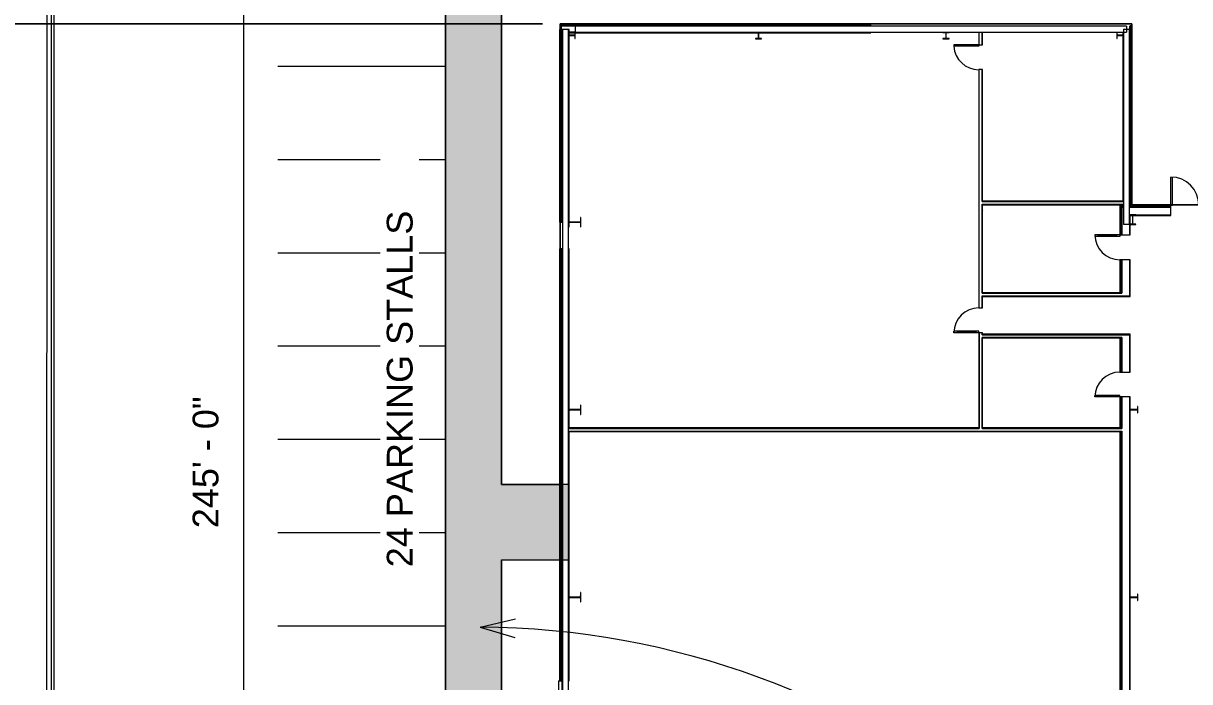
# Model space of a CAD drawing. Header units: inches. Extents: x 1 to 127281, y -26064 to 104775.
# Drawn here: x 21368 to 22869, y -21735 to -20888 of the extents above; entities that cross this region are included whole.
import ezdxf

# ---------------------------------------------------------------- set-up
doc = ezdxf.new("R2010")
doc.units = ezdxf.units.IN
doc.header["$MEASUREMENT"] = 0
doc.linetypes.add('Hidden', pattern=[0.28125, 0.1875, -0.09375])
for name, color, linetype, lineweight in [('A-ANNO-DIMS', 211, 'Continuous', 9), ('A-ANNO-DIMS-360', 211, 'Continuous', 9), ('A-DETL-GENF', 92, 'Continuous', 9), ('A-DOOR', 31, 'Continuous', 9), ('A-DOOR-GLAZ', 31, 'Continuous', 13), ('A-GLAZ-CWMG', 51, 'Continuous', 9), ('A-PROP-SBCK', 71, 'Hidden', 15), ('A-WALL', 113, 'Continuous', 9), ('A-WALL-PATT', 111, 'Continuous', 15), ('BMP', 80, 'Continuous', 9), ('C-BLDG-PADS', 91, 'Continuous', 9), ('C-TOPO', 7, 'Continuous', 9), ('Conc', 7, 'Continuous', 9), ('EOP-PR', 4, 'Continuous', 9), ('G-ANNO-TEXT', 231, 'Continuous', 9), ('I-WALL', 2, 'Continuous', 9), ('L-SITE-WALL', 31, 'Continuous', 9), ('PAINT', 190, 'Continuous', 9), ('S-BEAM', 12, 'Continuous', 9), ('S-COLS', 52, 'Continuous', 9)]:
    doc.layers.add(name, color=color, linetype=linetype, lineweight=lineweight)
doc.styles.add('Arial_1', font='arial.ttf', dxfattribs={"height": 33.194237})
doc.dimstyles.new('Linear_-_3_32__Arial_1', dxfattribs={"dimscale": 12, "dimtxt": 33.75, "dimasz": 3.75, "dimexe": 2.8125, "dimexo": 1.875, "dimgap": 1.875, "dimtad": 1, "dimdec": 4, "dimrnd": 0.0625, "dimzin": 1, "dimdsep": 46, "dimlunit": 4, "dimtxsty": 'Arial_1', "dimblk1": 'OBLIQUE', "dimblk2": 'OBLIQUE', "dimsah": 1, "dimcen": 0.09, "dimdle": 2.8125, "dimazin": 0, "dimtfac": 1, "dimtdec": 4, "dimtix": 1, "dimtmove": 0, "dimatfit": 3, "dimfxl": 1, "dimtvp": 1, "dimtfill": 1, "dimfrac": 2, "dimtolj": 1, "dimtzin": 0, "dimarcsym": 2})
pattern_1 = [(45, (0, 0), (-35.63818, 35.63818), []), (45, (0, 54), (-35.63818, 35.63818), [])]
pattern_2 = [(0, (0, 0), (115.2, 28.8), [4.752, -81.648, 4.752, -81.648, -460.8]), (0, (0, 0), (115.2, 28.8), [-172.8, 4.752, -168.048, 4.752, -81.648, -201.6]), (0, (0, 0), (115.2, 28.8), [-432, 4.752, -52.848, 4.752, -139.248]), (120, (43.2, 14.4), (-82.541532, 85.366127), [4.752, -81.648, 4.752, -81.648, -460.8]), (120, (43.2, 14.4), (-82.541532, 85.366127), [-172.8, 4.752, -168.048, 4.752, -81.648, -201.6]), (120, (43.2, 14.4), (-82.541532, 85.366127), [-432, 4.752, -52.848, 4.752, -139.248]), (240, (57.6, 72), (-32.658468, -114.166127), [4.752, -81.648, 4.752, -81.648, -460.8]), (240, (57.6, 72), (-32.658468, -114.166127), [-172.8, 4.752, -168.048, 4.752, -81.648, -201.6]), (240, (57.6, 72), (-32.658468, -114.166127), [-432, 4.752, -52.848, 4.752, -139.248])]
pattern_3 = [(0, (0, 0), (0, 45), []), (90, (0, 0), (-45, 3e-15), [])]

# ---------------------------------------------------------------- blocks, each defined once
blk = doc.blocks.new('Girt_C - 8_D-1076698-Site Plan - Phase 1')
at = {"layer": 'S-BEAM'}
for p, q in [((22061.6, -20895.6), (22061.6, -22536.6)), ((22061.6, -20895.6), (22061.8, -20895.6)), ((22061.8, -20895.6), (22069.5, -20895.6)), ((22069.5, -20895.6), (22069.6, -20895.6)), ((22069.6, -22536.6), (22069.6, -20895.6)), ((22061.8, -22536.6), (22061.6, -22536.6)), ((22069.5, -22536.6), (22061.8, -22536.6)), ((22069.6, -22536.6), (22069.5, -22536.6))]:
    blk.add_line(p, q, dxfattribs=at)
blk = doc.blocks.new('Single-Glass 1 - 32_ x96_-948363-Site Plan - Phase 1')
at = {"layer": 'A-DOOR'}
for p, q in [((14, -2.375), (14, -6.375)), ((16, -2.375), (14, -2.375)), ((14, -6.375), (14, -30.375)), ((14, -6.375), (16, -6.375)), ((16, -2.375), (16, -6.375)), ((16, -6.375), (16, -30.375)), ((14, -30.375), (14, -34.375)), ((14, -30.375), (16, -30.375)), ((16, -34.375), (14, -34.375)), ((16, -30.375), (16, -34.375))]:
    blk.add_line(p, q, dxfattribs=at)
blk.add_arc((16, -2.375), 32, 180, 270, dxfattribs=at)
at = {"layer": 'A-DOOR-GLAZ'}
blk.add_line((15, -30.375), (15, -6.375), dxfattribs=at)
blk = doc.blocks.new('Single-Flush - 32_ x 84_-489871-Site Plan - Phase 1')
at = {"layer": 'A-DOOR'}
for p, q in [((14, 2.4), (14, 34.4)), ((16, 34.4), (14, 34.4)), ((16, 2.4), (16, 34.4)), ((16, 2.4), (14, 2.4))]:
    blk.add_line(p, q, dxfattribs=at)
blk.add_arc((16, 2.4), 32.1, 93.5759, 180, dxfattribs=at)
blk = doc.blocks.new('Rectangular Mullion - Rectangular Mullion 1-995980-Site Plan - Phase 1')
at = {"layer": 'A-GLAZ-CWMG'}
for p, q in [((22056.5, -21733.9), (22057.9, -21733.9)), ((22056.5, -21733.9), (22056.5, -21768.9)), ((22061, -21733.9), (22061, -21768.9))]:
    blk.add_line(p, q, dxfattribs=at)
blk = doc.blocks.new('Double-Flush - 72_ x 96_-983185-Site Plan - Phase 1')
at = {"layer": 'A-DOOR'}
for p, q in [((-36, -6.6), (-36, -42.6)), ((-36, -6.6), (-34, -6.6)), ((-34, -6.6), (-34, -42.6)), ((34, -6.6), (34, -42.6)), ((36, -6.6), (34, -6.6)), ((36, -6.6), (36, -42.6)), ((-36, -42.6), (-34, -42.6))]:
    blk.add_line(p, q, dxfattribs=at)
for centre, start, end in [((-36, -6.6), 270, 360), ((36, -6.6), 180, 270)]:
    blk.add_arc(centre, 36, start, end, dxfattribs=at)
blk = doc.blocks.new('Single-Glass 1 - 32_ x96_-948364-Site Plan - Phase 1')
at = {"layer": 'A-DOOR'}
for p, q in [((14, -6.625), (14, -10.625)), ((16, -6.625), (14, -6.625)), ((14, -10.625), (14, -34.625)), ((14, -10.625), (16, -10.625)), ((16, -6.625), (16, -10.625)), ((16, -10.625), (16, -34.625)), ((14, -34.625), (14, -38.625)), ((14, -34.625), (16, -34.625)), ((16, -38.625), (14, -38.625)), ((16, -34.625), (16, -38.625))]:
    blk.add_line(p, q, dxfattribs=at)
blk.add_arc((16, -6.625), 32, 180, 270, dxfattribs=at)
at = {"layer": 'A-DOOR-GLAZ'}
blk.add_line((15, -34.625), (15, -10.625), dxfattribs=at)
blk = doc.blocks.new('Single-Glass 1 - 32_ x96_-948365-Site Plan - Phase 1')
at = {"layer": 'A-DOOR'}
for p, q in [((14, 34.625), (14, 38.625)), ((16, 38.625), (14, 38.625)), ((14, 10.625), (14, 34.625)), ((14, 34.625), (16, 34.625)), ((16, 34.625), (16, 38.625)), ((16, 10.625), (16, 34.625)), ((14, 10.625), (16, 10.625)), ((14, 6.625), (14, 10.625)), ((16, 6.625), (14, 6.625)), ((16, 6.625), (16, 10.625))]:
    blk.add_line(p, q, dxfattribs=at)
blk.add_arc((16, 6.625), 32, 90, 180, dxfattribs=at)
at = {"layer": 'A-DOOR-GLAZ'}
blk.add_line((15, 34.625), (15, 10.625), dxfattribs=at)
blk = doc.blocks.new('Girt_C - 8_D-1076703-Site Plan - Phase 1')
at = {"layer": 'S-BEAM'}
for p, q in [((22787.4, -20891.6), (22078.4, -20891.6)), ((22078.4, -20891.7), (22078.4, -20891.6)), ((22078.4, -20899.4), (22078.4, -20891.7)), ((22787.4, -20891.6), (22787.4, -20891.7)), ((22787.4, -20891.7), (22787.4, -20899.4)), ((22078.4, -20899.6), (22078.4, -20899.4)), ((22078.4, -20899.6), (22787.4, -20899.6))]:
    blk.add_line(p, q, dxfattribs=at)
blk = doc.blocks.new('Girt_C - 8_D-1076705-Site Plan - Phase 1')
at = {"layer": 'S-BEAM'}
for p, q in [((22783.4, -20895.6), (22783.4, -21146.8)), ((22783.6, -20895.6), (22791.2, -20895.6)), ((22791.2, -20895.6), (22791.4, -20895.6)), ((22791.4, -21146.8), (22791.4, -20895.6)), ((22783.6, -21146.8), (22783.4, -21146.8)), ((22791.2, -21146.8), (22783.6, -21146.8)), ((22791.4, -21146.8), (22791.2, -21146.8))]:
    blk.add_line(p, q, dxfattribs=at)
blk = doc.blocks.new('DIMBLOCK52-Site Plan - Phase 1')
at = {"layer": 'A-ANNO-DIMS-360', "lineweight": 50}
for p, q in [((21651.2, -19983.1), (21628.7, -19960.6)), ((21651.2, -19983.1), (21673.7, -20005.6)), ((21651.2, -22923.1), (21628.7, -22900.6)), ((21651.2, -22923.1), (21673.7, -22945.6))]:
    blk.add_line(p, q, dxfattribs=at)
at = {"layer": 'A-ANNO-DIMS-360'}
for p, q in [((21708.7, -19983.1), (21617.5, -19983.1)), ((21651.2, -19983.1), (21651.2, -22923.1)), ((21651.2, -19983.1), (21708.7, -19983.1)), ((21713.3, -22923.1), (21617.5, -22923.1)), ((21651.2, -22923.1), (21713.3, -22923.1))]:
    blk.add_line(p, q, dxfattribs=at)
at = {"layer": 'A-ANNO-DIMS-360', "color": 0, "insert": (21585.7, -21537.5), "char_height": 33.19, "width": 202.5, "attachment_point": 1, "rotation": 90, "line_spacing_factor": 0.938532, "style": 'Arial_1', "bg_fill": 3, "box_fill_scale": 1.25, "bg_fill_color": 0, "bg_fill_transparency": 0}
blk.add_mtext('245\' - 0"', dxfattribs=at)
blk = doc.blocks.new('_Oblique')
at = {"color": 0, "linetype": 'ByBlock', "lineweight": -2}
blk.add_line((-0.5, -0.5), (0.5, 0.5), dxfattribs=at)
blk = doc.blocks.new('DIMBLOCK86-Site Plan - Phase 1')
at = {"layer": 'A-ANNO-DIMS-360'}
for p, q in [((21404.2, -19415.7), (21404.2, -18860.3)), ((22058.6, -20866.1), (22058.6, -18860.3)), ((21404.2, -18894.1), (22058.6, -18894.1)), ((21404.2, -18894.1), (21404.2, -19415.7)), ((22058.6, -18894.1), (22058.6, -20866.1))]:
    blk.add_line(p, q, dxfattribs=at)
at = {"layer": 'A-ANNO-DIMS-360', "lineweight": 50}
for p, q in [((21404.2, -18894.1), (21426.7, -18871.6)), ((22058.6, -18894.1), (22081.1, -18871.6)), ((21404.2, -18894.1), (21381.7, -18916.6)), ((22058.6, -18894.1), (22036.1, -18916.6))]:
    blk.add_line(p, q, dxfattribs=at)
at = {"layer": 'A-ANNO-DIMS-360', "color": 0, "insert": (21621.4, -18828.5), "char_height": 33.194, "width": 264.185, "attachment_point": 1, "line_spacing_factor": 0.938532, "style": 'Arial_1', "bg_fill": 3, "box_fill_scale": 1.25, "bg_fill_color": 0, "bg_fill_transparency": 0}
blk.add_mtext('54\' - 6 3/8"', dxfattribs=at)
blk = doc.blocks.new('DIMBLOCK87-Site Plan - Phase 1')
at = {"layer": 'A-ANNO-DIMS-360'}
for p, q in [((22058.6, -20866.1), (22058.6, -18860.3)), ((22793.9, -20866.6), (22793.9, -18860.3)), ((22058.6, -18894.1), (22793.9, -18894.1)), ((22058.6, -18894.1), (22058.6, -20866.1)), ((22793.9, -18894.1), (22793.9, -20866.6))]:
    blk.add_line(p, q, dxfattribs=at)
at = {"layer": 'A-ANNO-DIMS-360', "lineweight": 50}
for p, q in [((22058.6, -18894.1), (22081.1, -18871.6)), ((22793.9, -18894.1), (22816.4, -18871.6)), ((22058.6, -18894.1), (22036.1, -18916.6)), ((22793.9, -18894.1), (22771.4, -18916.6))]:
    blk.add_line(p, q, dxfattribs=at)
at = {"layer": 'A-ANNO-DIMS-360', "color": 0, "insert": (22316.2, -18828.5), "char_height": 33.194, "width": 264.185, "attachment_point": 1, "line_spacing_factor": 0.938532, "style": 'Arial_1', "bg_fill": 3, "box_fill_scale": 1.25, "bg_fill_color": 0, "bg_fill_transparency": 0}
blk.add_mtext('61\' - 3 1/4"', dxfattribs=at)
blk = doc.blocks.new('DIMBLOCK88-Site Plan - Phase 1')
at = {"layer": 'A-ANNO-DIMS-360'}
for p, q in [((22793.9, -20866.6), (22793.9, -18860.3)), ((26647.5, -19415.7), (26647.5, -18860.3)), ((22793.9, -18894.1), (26647.5, -18894.1)), ((22793.9, -18894.1), (22793.9, -20866.6)), ((26647.5, -18894.1), (26647.5, -19415.7))]:
    blk.add_line(p, q, dxfattribs=at)
at = {"layer": 'A-ANNO-DIMS-360', "lineweight": 50}
for p, q in [((22793.9, -18894.1), (22816.4, -18871.6)), ((26647.5, -18894.1), (26670, -18871.6)), ((22793.9, -18894.1), (22771.4, -18916.6)), ((26647.5, -18894.1), (26625, -18916.6))]:
    blk.add_line(p, q, dxfattribs=at)
at = {"layer": 'A-ANNO-DIMS-360', "color": 0, "insert": (24597.9, -18828.5), "char_height": 33.194, "width": 294.715, "attachment_point": 1, "line_spacing_factor": 0.938532, "style": 'Arial_1', "bg_fill": 3, "box_fill_scale": 1.25, "bg_fill_color": 0, "bg_fill_transparency": 0}
blk.add_mtext('321\' - 1 5/8"', dxfattribs=at)
blk = doc.blocks.new('DIMBLOCK100-Site Plan - Phase 1')
at = {"layer": 'A-ANNO-DIMS-360', "lineweight": 50}
for p, q in [((20464, -20888.6), (20441.5, -20866.1)), ((20464, -20888.6), (20486.5, -20911.1)), ((20464, -22798.3), (20441.5, -22775.8)), ((20464, -22798.3), (20486.5, -22820.8))]:
    blk.add_line(p, q, dxfattribs=at)
at = {"layer": 'A-ANNO-DIMS-360'}
for p, q in [((22036.1, -20888.6), (20430.3, -20888.6)), ((20464, -22798.3), (20464, -20888.6)), ((20464, -20888.6), (22036.1, -20888.6)), ((22036.1, -22798.3), (20430.3, -22798.3)), ((20464, -22798.3), (22036.1, -22798.3))]:
    blk.add_line(p, q, dxfattribs=at)
at = {"layer": 'A-ANNO-DIMS-360', "color": 0, "insert": (20398.5, -21966.2), "char_height": 33.194, "width": 294.715, "attachment_point": 1, "rotation": 90, "line_spacing_factor": 0.938532, "style": 'Arial_1', "bg_fill": 3, "box_fill_scale": 1.25, "bg_fill_color": 0, "bg_fill_transparency": 0}
blk.add_mtext('159\' - 1 3/4"', dxfattribs=at)
blk = doc.blocks.new('DIMBLOCK101-Site Plan - Phase 1')
at = {"layer": 'A-ANNO-DIMS-360', "lineweight": 50}
for p, q in [((20464, -19438.2), (20441.5, -19415.7)), ((20464, -19438.2), (20486.5, -19460.7)), ((20464, -20888.6), (20441.5, -20866.1)), ((20464, -20888.6), (20486.5, -20911.1))]:
    blk.add_line(p, q, dxfattribs=at)
at = {"layer": 'A-ANNO-DIMS-360'}
for p, q in [((21381.7, -19438.2), (20430.3, -19438.2)), ((20464, -20888.6), (20464, -19438.2)), ((20464, -19438.2), (21381.7, -19438.2)), ((22036.1, -20888.6), (20430.3, -20888.6)), ((20464, -20888.6), (22036.1, -20888.6))]:
    blk.add_line(p, q, dxfattribs=at)
at = {"layer": 'A-ANNO-DIMS-360', "color": 0, "insert": (20398.5, -20298.9), "char_height": 33.194, "width": 325.246, "attachment_point": 1, "rotation": 90, "line_spacing_factor": 0.938532, "style": 'Arial_1', "bg_fill": 3, "box_fill_scale": 1.25, "bg_fill_color": 0, "bg_fill_transparency": 0}
blk.add_mtext('120\' - 10 3/8"', dxfattribs=at)

msp = doc.modelspace()

# ---------------------------------------------------------------- hatches: boundary and pattern name
at = {"layer": 'A-DETL-GENF'}
msp.add_hatch(color=9, dxfattribs=at).paths.add_polyline_path([(23671.236577, -22957.918456), (23682.063738, -22955.633673), (23692.956006, -22953.682733), (23703.903088, -22952.067479), (26285.490625, -22952.067479), (26285.490625, -22799.42781), (25981.015225, -22799.42781), (25981.015225, -22892.067479), (24292.265225, -22892.067479), (24292.265225, -22799.42781), (24099.015225, -22799.42781), (24099.015225, -22892.067479), (22893.015225, -22892.067479), (22893.015225, -22799.42781), (22796.265225, -22799.42781), (22796.265225, -22892.067479), (22057.515225, -22892.067479), (22057.515225, -22301.67781), (21983.235225, -22301.67781), (21983.235225, -21578.17781), (22067.977825, -21578.17781), (22067.977825, -21481.42781), (21983.235225, -21481.42781), (21983.235225, -19983.100554), (21911.235225, -19983.100554), (21911.235225, -22952.067479), (23669.907641, -22952.067479), (23670.717633, -22955.633673)], flags=0)
at = {"layer": 'A-WALL-PATT', "lineweight": 9}
h = msp.add_hatch(dxfattribs=at)
h.set_pattern_fill('FP_10', color=256, style=0, pattern_type=2)
h.set_pattern_definition(pattern_3)
h.paths.add_polyline_path([(22084.423997, -20891.55281), (22458.515225, -20891.55281), (22458.515225, -20890.55281), (22060.140225, -20890.55281), (22060.140225, -20891.55281), (22078.390225, -20891.55281)], flags=0)
h = msp.add_hatch(dxfattribs=at)
h.set_pattern_fill('FP_10', color=256, style=0, pattern_type=2)
h.set_pattern_definition(pattern_3)
h.paths.add_polyline_path([(22792.390225, -21123.30281), (22792.33097, -20891.55281), (22791.390225, -20891.55281), (22791.390225, -21123.30281)], flags=0)
h = msp.add_hatch(dxfattribs=at)
h.set_pattern_fill('FP_10', color=256, style=0, pattern_type=2)
h.set_pattern_definition(pattern_3)
h.paths.add_polyline_path([(22060.890225, -21143.67781), (22060.890225, -20900.30281), (22060.140225, -20900.30281), (22060.140225, -20895.92781), (22059.890225, -20895.92781), (22059.890225, -21143.67781)], flags=0)
h = msp.add_hatch(dxfattribs=at)
h.set_pattern_fill('FP_8', color=256, style=0, pattern_type=2)
h.set_pattern_definition(pattern_2)
h.paths.add_polyline_path([(22602.149991, -21408.49031), (22602.149991, -21292.17781), (22601.524991, -21292.17781), (22601.524991, -21408.49031)], flags=0)
h.paths.add_polyline_path([(22601.524991, -21288.67781), (22602.149991, -21288.67781), (22602.149991, -21286.17781), (22601.524991, -21286.17781), (22601.524991, -21288.05281)], flags=0)
h.paths.add_polyline_path([(22602.149991, -21254.17781), (22602.149991, -21238.67781), (22601.524991, -21238.67781), (22601.524991, -21254.17781)], flags=0)
h.paths.add_polyline_path([(22601.524991, -21235.17781), (22602.149991, -21235.17781), (22602.149991, -21120.80281), (22601.524991, -21120.80281), (22601.524991, -21234.55281)], flags=0)
h.paths.add_polyline_path([(22601.524991, -21117.30281), (22602.149991, -21117.30281), (22602.149991, -20947.61531), (22601.524991, -20947.61531), (22601.524991, -21117.290691)], flags=0)
h.paths.add_polyline_path([(22601.524991, -20915.61531), (22602.149991, -20915.61531), (22602.149991, -20899.55281), (22601.524991, -20899.55281), (22601.524991, -20910.065377)], flags=0)
h = msp.add_hatch(dxfattribs=at)
h.set_pattern_fill('FP_8', color=256, style=0, pattern_type=2)
h.set_pattern_definition(pattern_2)
h.paths.add_polyline_path([(22781.745757, -21117.30281), (22783.390225, -21117.30281), (22783.390225, -21116.67781), (22602.149991, -21116.67781), (22602.149991, -21117.30281), (22779.236419, -21117.30281)], flags=0)
h = msp.add_hatch(dxfattribs=at)
h.set_pattern_fill('FP_10', color=256, style=0, pattern_type=2)
h.set_pattern_definition(pattern_3)
h.paths.add_polyline_path([(23030.515225, -21124.30281), (25932.765225, -21124.30281), (25932.765225, -21123.30281), (23030.515225, -21123.30281)], flags=0)
h.paths.add_polyline_path([(22780.390225, -21124.30281), (22783.390225, -21124.30281), (22783.390225, -21123.30281), (22780.390225, -21123.30281)], flags=0)
h.paths.add_polyline_path([(25968.765225, -21124.30281), (25981.015225, -21124.30281), (25981.015225, -21123.30281), (25968.765225, -21123.30281)], flags=0)
h.paths.add_polyline_path([(22792.390225, -21124.30281), (22844.515225, -21124.30281), (22844.515225, -21123.30281), (22791.390225, -21123.30281), (22791.390225, -21124.30281)], flags=0)
h.paths.add_polyline_path([(22916.515225, -21124.30281), (22922.515225, -21124.30281), (22922.515225, -21123.30281), (22916.515225, -21123.30281)], flags=0)
h = msp.add_hatch(dxfattribs=at)
h.set_pattern_fill('FP_10', color=256, style=0, pattern_type=2)
h.set_pattern_definition(pattern_3)
h.paths.add_polyline_path([(22781.390225, -22371.36531), (22781.390225, -21413.24031), (22780.390225, -21413.24031), (22780.390225, -22371.36531)], flags=0)
h.paths.add_polyline_path([(22781.390225, -21408.49031), (22781.390225, -21368.67781), (22780.390225, -21368.67781), (22780.390225, -21408.49031)], flags=0)
h.paths.add_polyline_path([(22780.390225, -21336.67781), (22781.390225, -21336.67781), (22781.390225, -21292.80281), (22780.390225, -21292.808115), (22780.390225, -21293.21531)], flags=0)
h.paths.add_polyline_path([(22781.390225, -21234.55281), (22781.390225, -21192.17781), (22780.390225, -21192.17781), (22780.390225, -21234.55281)], flags=0)
h.paths.add_polyline_path([(22780.390225, -21160.17781), (22781.390225, -21160.17781), (22781.390225, -21124.30281), (22780.390225, -21124.30281), (22780.390225, -21154.173853)], flags=0)
h = msp.add_hatch(dxfattribs=at)
h.set_pattern_fill('FP_10', color=256, style=0, pattern_type=2)
h.set_pattern_definition(pattern_3)
h.paths.add_polyline_path([(22060.890225, -21733.86531), (22060.890225, -21578.17781), (22059.890225, -21578.17781), (22059.890225, -21733.86531)], flags=0)
h.paths.add_polyline_path([(22059.890225, -21481.42781), (22060.890225, -21481.42781), (22060.890225, -21178.17781), (22059.890225, -21178.17781), (22059.890225, -21413.24031)], flags=0)
h = msp.add_hatch(dxfattribs=at)
h.set_pattern_fill('FP_8', color=256, style=0, pattern_type=2)
h.set_pattern_definition(pattern_2)
h.paths.add_polyline_path([(22742.6201, -21239.30281), (22791.390225, -21239.30281), (22791.390225, -21238.67781), (22602.149991, -21238.67781), (22602.149991, -21239.30281), (22645.618646, -21239.30281)], flags=0)
h = msp.add_hatch(dxfattribs=at)
h.set_pattern_fill('FP_8', color=256, style=0, pattern_type=2)
h.set_pattern_definition(pattern_2)
h.paths.add_polyline_path([(22752.512865, -21292.80281), (22781.390225, -21292.80281), (22781.390225, -21292.17781), (22602.149991, -21292.17781), (22602.149991, -21292.80281), (22719.148052, -21292.80281)], flags=0)
h = msp.add_hatch(dxfattribs=at)
h.set_pattern_fill('FP_8', color=256, style=0, pattern_type=2)
h.set_pattern_definition(pattern_2)
h.paths.add_polyline_path([(22781.390225, -21409.11531), (22781.390225, -21408.49031), (22601.524991, -21408.49031), (22601.524991, -21409.11531), (22780.390225, -21409.11531)], flags=0)
h.paths.add_polyline_path([(22069.640225, -21409.11531), (22598.024991, -21409.046244), (22598.024991, -21408.49031), (22069.640225, -21408.49031)], flags=0)
h = msp.add_hatch(dxfattribs=at)
h.set_pattern_fill('FP_8', color=256, style=0, pattern_type=2)
h.set_pattern_definition(pattern_2)
h.paths.add_polyline_path([(22645.618646, -21413.24031), (22781.390225, -21413.24031), (22781.390225, -21412.61531), (22069.640225, -21412.61531), (22069.661553, -21413.24031), (22601.524991, -21413.24031)], flags=0)
at = {"layer": 'S-COLS'}
h = msp.add_hatch(dxfattribs=at)
h.set_pattern_fill('FP_7', color=256, style=0, pattern_type=2)
h.set_pattern_definition(pattern_1)
h.paths.add_polyline_path([(22077.456632, -20907.55281), (22077.890225, -20907.55281), (22077.787448, -20900.30281), (22077.456632, -20900.30281), (22077.456632, -20902.716873), (22077.254123, -20903.205771), (22076.765225, -20903.408279), (22070.390225, -20903.408279), (22070.390225, -20903.852672), (22070.765225, -20903.697342), (22076.765225, -20903.697342), (22077.254123, -20903.89985), (22077.456632, -20904.388748)], flags=0)
h = msp.add_hatch(dxfattribs=at)
h.set_pattern_fill('FP_7', color=256, style=0, pattern_type=2)
h.set_pattern_definition(pattern_1)
h.paths.add_polyline_path([(22317.890225, -20907.80281), (22317.890225, -20907.369217), (22314.726163, -20907.369217), (22314.237265, -20907.166708), (22314.034757, -20906.67781), (22314.034757, -20900.30281), (22313.590364, -20900.30281), (22313.745694, -20900.67781), (22313.745694, -20906.67781), (22313.543186, -20907.166708), (22313.054288, -20907.369217), (22309.890225, -20907.369217), (22309.890225, -20907.80281)], flags=0)
h = msp.add_hatch(dxfattribs=at)
h.set_pattern_fill('FP_7', color=256, style=0, pattern_type=2)
h.set_pattern_definition(pattern_1)
h.paths.add_polyline_path([(22070.073819, -21149.80281), (22070.073819, -21144.638748), (22070.390225, -21144.102672), (22070.765225, -21143.947342), (22084.015225, -21143.947342), (22084.504123, -21144.14985), (22084.706632, -21144.638748), (22084.706632, -21149.80281), (22085.140225, -21149.80281), (22085.140225, -21137.80281), (22084.706632, -21137.80281), (22084.589914, -21143.248654), (22084.504123, -21143.455771), (22084.015225, -21143.658279), (22069.640225, -21143.67781), (22069.640225, -21149.80281)], flags=0)
h = msp.add_hatch(dxfattribs=at)
h.set_pattern_fill('FP_7', color=256, style=0, pattern_type=2)
h.set_pattern_definition(pattern_1)
h.paths.add_polyline_path([(22084.706632, -21632.30281), (22085.140225, -21632.30281), (22085.140225, -21620.30281), (22084.706632, -21620.30281), (22084.589914, -21625.748654), (22084.504123, -21625.955771), (22084.015225, -21626.158279), (22070.390225, -21626.158279), (22070.390225, -21626.602672), (22070.765225, -21626.447342), (22084.015225, -21626.447342), (22084.504123, -21626.64985), (22084.706632, -21627.138748)], flags=0)
h = msp.add_hatch(dxfattribs=at)
h.set_pattern_fill('FP_7', color=256, style=0, pattern_type=2)
h.set_pattern_definition(pattern_1)
h.paths.add_polyline_path([(22801.706632, -21630.30281), (22802.140225, -21630.30281), (22802.140225, -21622.30281), (22801.706632, -21622.30281), (22801.706632, -21625.466873), (22801.504123, -21625.955771), (22801.015225, -21626.158279), (22792.140225, -21626.158279), (22792.140225, -21626.602672), (22792.515225, -21626.447342), (22801.015225, -21626.447342), (22801.504123, -21626.64985), (22801.706632, -21627.138748)], flags=0)

# ---------------------------------------------------------------- linework, layer by layer
at = {"layer": 'A-PROP-SBCK'}
msp.add_line((21404.235225, -23401.253705), (21404.235225, -19438.180554), dxfattribs=at)
at = {"layer": 'A-WALL'}
for p, q in [((22458.515225, -20890.55281), (22060.140225, -20890.55281)), ((22078.390225, -20891.55281), (22060.140225, -20891.55281)), ((22791.390225, -20891.55281), (22791.390225, -20895.55281)), ((22792.390225, -20890.55281), (22792.390225, -21123.30281)), ((22058.265225, -20895.92781), (22058.265225, -21143.67781)), ((22059.890225, -20895.92781), (22059.890225, -21143.67781)), ((22061.665346, -20899.55281), (22060.140225, -20899.55281)), ((22060.890225, -20895.92781), (22060.890225, -21143.67781)), ((22078.390225, -20899.55281), (22069.614938, -20899.55281)), ((22597.399991, -20899.55281), (22597.399991, -20900.30281)), ((22598.024991, -20915.61531), (22598.024991, -20899.55281)), ((22601.524991, -20915.61531), (22601.524991, -20899.55281)), ((22602.149991, -20900.30281), (22602.149991, -20899.55281)), ((22598.024991, -21254.17781), (22598.024991, -20947.61531)), ((22601.524991, -21117.30281), (22601.524991, -20947.61531)), ((22601.524991, -21117.30281), (22783.390225, -21117.30281)), ((22782.640225, -21116.67781), (22783.390225, -21116.67781)), ((22601.524991, -21235.17781), (22601.524991, -21120.80281)), ((22601.524991, -21120.80281), (22783.390225, -21120.80281)), ((22780.390225, -21123.30281), (22783.390225, -21123.30281)), ((22780.390225, -21123.30281), (22780.390225, -21160.17781)), ((22781.390225, -21124.30281), (22783.390225, -21124.30281)), ((22781.390225, -21124.30281), (22781.390225, -21160.17781)), ((22782.640225, -21121.42781), (22783.390225, -21121.42781)), ((22782.640225, -21123.30281), (22782.640225, -21121.80281)), ((22791.390225, -21124.30281), (22844.515225, -21124.30281)), ((22792.390225, -21123.30281), (22844.515225, -21123.30281)), ((22791.390225, -21134.30281), (22844.515225, -21134.30281)), ((22791.390225, -21146.80281), (22791.390225, -21160.17781)), ((22058.265225, -21178.17781), (22058.265225, -21733.86531)), ((22059.890225, -21178.17781), (22059.890225, -21733.86531)), ((22060.890225, -21178.17781), (22060.890225, -21733.86531)), ((22780.390225, -21192.17781), (22780.390225, -21234.55281)), ((22781.390225, -21192.17781), (22781.390225, -21235.17781)), ((22791.390225, -21192.17781), (22791.390225, -21239.30281)), ((22601.524991, -21235.17781), (22781.390225, -21235.17781)), ((22778.890225, -21234.55281), (22781.390225, -21234.55281)), ((22601.524991, -21254.17781), (22601.524991, -21238.67781)), ((22601.524991, -21238.67781), (22791.390225, -21238.67781)), ((22598.024991, -21286.17781), (22598.024991, -21409.11531)), ((22601.524991, -21288.67781), (22601.524991, -21286.17781)), ((22601.524991, -21288.67781), (22791.390225, -21288.67781)), ((22781.390225, -21292.17781), (22601.524991, -21292.17781)), ((22601.524991, -21409.11531), (22601.524991, -21292.17781)), ((22778.890225, -21292.80281), (22781.390225, -21292.80281)), ((22780.390225, -21292.80281), (22780.390225, -21336.67781)), ((22781.390225, -21292.17781), (22781.390225, -21336.67781)), ((22791.390225, -21288.05281), (22791.390225, -21336.67781)), ((22780.390225, -21368.67781), (22780.390225, -21408.49031)), ((22781.390225, -21368.67781), (22781.390225, -21409.11531)), ((22791.390225, -21368.67781), (22791.390225, -22371.36531)), ((22069.640225, -21408.49031), (22070.390225, -21408.49031)), ((22069.640225, -21409.11531), (22598.024991, -21409.11531)), ((22069.640225, -21412.61531), (22781.390225, -21412.61531)), ((22069.640225, -21413.24031), (22070.390225, -21413.24031)), ((22601.524991, -21409.11531), (22781.390225, -21409.11531)), ((22778.890225, -21408.49031), (22781.390225, -21408.49031)), ((22778.890225, -21413.24031), (22781.390225, -21413.24031)), ((22780.390225, -21413.24031), (22780.390225, -22371.36531)), ((22781.390225, -21412.61531), (22781.390225, -22371.36531))]:
    msp.add_line(p, q, dxfattribs=at)
at = {"layer": 'BMP'}
msp.add_line((21398.836513, -19941.841877), (21397.147072, -22825.161381), dxfattribs=at)
at = {"layer": 'C-BLDG-PADS'}
for p, q in [((22794.390225, -20888.55281), (22058.640225, -20888.55281)), ((22058.640225, -20888.55281), (22058.640225, -20895.92781)), ((22794.390225, -21121.30281), (22794.390225, -20888.55281)), ((26284.390225, -21121.30281), (22794.390225, -21121.30281)), ((22058.640225, -21143.67781), (22058.640225, -21178.17781))]:
    msp.add_line(p, q, dxfattribs=at)
at = {"layer": 'C-TOPO'}
for p, q in [((22058.639648, -20895.92781), (22058.639648, -20888.553223)), ((22058.639648, -20888.553223), (22794.389648, -20888.553223)), ((22794.389648, -20888.553223), (22794.389648, -21121.302246)), ((22794.389648, -21121.302246), (26211.395508, -21121.302246)), ((22058.639648, -21178.17781), (22058.639648, -21143.67781))]:
    msp.add_line(p, q, dxfattribs=at)
at = {"layer": 'Conc'}
for p, q in [((21911.235225, -22743.085554), (21911.235225, -19989.335554)), ((21911.235225, -19989.335554), (21911.235225, -22743.085554)), ((21983.235225, -19983.100554), (21983.235225, -21481.42781)), ((21983.235225, -21481.42781), (21983.235225, -19983.100554)), ((21983.235225, -21481.42781), (22057.890225, -21481.42781)), ((22067.977825, -21481.42781), (21983.235225, -21481.42781)), ((21983.235225, -21578.17781), (22057.890225, -21578.17781)), ((21983.235225, -21578.17781), (21983.235225, -22301.67781)), ((21983.235225, -22301.67781), (21983.235225, -21578.17781)), ((21983.235225, -21578.17781), (22067.977825, -21578.17781))]:
    msp.add_line(p, q, dxfattribs=at)
at = {"layer": 'EOP-PR'}
msp.add_line((21407.235225, -19909.085554), (21407.235225, -22923.085554), dxfattribs=at)
at = {"layer": 'G-ANNO-TEXT', "color": 145}
for q in [(22001.102549, -21653.93131), (22000.429661, -21678.037348)]:
    msp.add_line((21955.783626, -21664.728702), q, dxfattribs=at)
msp.add_arc((21948.589335, -22728.832382), 1064.128, 11.784896621, 89.612635232, dxfattribs=at)
at = {"layer": 'I-WALL', "lineweight": 15}
for p, q in [((22597.399991, -20900.30281), (22597.399991, -20915.61531)), ((22602.149991, -20915.61531), (22602.149991, -20900.30281)), ((22597.399991, -20915.61531), (22602.149991, -20915.61531)), ((22597.399991, -20947.61531), (22597.399991, -21254.17781)), ((22602.149991, -20947.61531), (22597.399991, -20947.61531)), ((22602.149991, -21116.67781), (22602.149991, -20947.61531)), ((22782.640225, -21116.67781), (22602.149991, -21116.67781)), ((22602.149991, -21234.55281), (22602.149991, -21121.42781)), ((22602.149991, -21121.42781), (22782.640225, -21121.42781)), ((22778.890225, -21234.55281), (22602.149991, -21234.55281)), ((22792.140225, -21239.30281), (22792.140225, -21234.55281)), ((22602.149991, -21254.17781), (22602.149991, -21239.30281)), ((22602.149991, -21239.30281), (22792.140225, -21239.30281)), ((22597.399991, -21254.17781), (22602.149991, -21254.17781)), ((22597.399991, -21286.17781), (22597.399991, -21408.49031)), ((22602.149991, -21286.17781), (22597.399991, -21286.17781)), ((22602.149991, -21288.05281), (22602.149991, -21286.17781)), ((22778.890225, -21288.05281), (22602.149991, -21288.05281)), ((22602.149991, -21292.80281), (22778.890225, -21292.80281)), ((22602.149991, -21408.49031), (22602.149991, -21292.80281)), ((22597.399991, -21408.49031), (22070.390225, -21408.49031)), ((22070.390225, -21413.24031), (22778.890225, -21413.24031)), ((22778.890225, -21408.49031), (22602.149991, -21408.49031))]:
    msp.add_line(p, q, dxfattribs=at)
at = {"layer": 'L-SITE-WALL', "lineweight": 15}
for p, q in [((22458.515225, -20889.05281), (22060.140225, -20889.05281)), ((22060.140225, -20889.05281), (22060.140225, -20900.30281)), ((22458.515225, -20891.607728), (22458.515225, -20889.05281)), ((22061.665346, -20895.92781), (22057.890225, -20895.92781)), ((22057.890225, -20895.92781), (22057.890225, -21143.67781)), ((22060.140225, -20900.30281), (22061.665346, -20900.30281)), ((22069.614906, -20900.30281), (22458.515225, -20900.30281)), ((22070.390225, -20895.92781), (22069.615089, -20895.92781)), ((22070.390225, -21143.67781), (22070.390225, -20895.92781)), ((22458.515225, -20900.30281), (22458.515225, -20899.497893)), ((22782.640225, -20900.30281), (22782.640225, -21116.67781)), ((22793.890225, -21121.80281), (22793.890225, -20900.30281)), ((22782.640225, -21121.80281), (22778.890225, -21121.80281)), ((22778.890225, -21121.80281), (22778.890225, -21160.17781)), ((22782.640225, -21121.42781), (22782.640225, -21121.80281)), ((22844.515225, -21121.80281), (22793.890225, -21121.80281)), ((22844.515225, -21135.05281), (22844.515225, -21121.80281)), ((22057.890225, -21143.67781), (22061.665346, -21143.67781)), ((22069.604728, -21143.67781), (22070.390225, -21143.67781)), ((22792.140225, -21135.05281), (22844.515225, -21135.05281)), ((22792.140225, -21160.17781), (22792.140225, -21135.05281)), ((22778.890225, -21160.17781), (22792.140225, -21160.17781)), ((22061.665346, -21178.17781), (22057.890225, -21178.17781)), ((22057.890225, -21178.17781), (22057.890225, -21733.86531)), ((22070.390225, -21178.17781), (22069.603285, -21178.17781)), ((22070.390225, -21408.49031), (22070.390225, -21178.17781)), ((22792.140225, -21192.17781), (22778.890225, -21192.17781)), ((22778.890225, -21192.17781), (22778.890225, -21234.55281)), ((22792.140225, -21234.55281), (22792.140225, -21192.17781)), ((22792.140225, -21288.05281), (22778.890225, -21288.05281)), ((22778.890225, -21292.80281), (22778.890225, -21336.67781)), ((22792.140225, -21336.67781), (22792.140225, -21288.05281)), ((22778.890225, -21336.67781), (22792.140225, -21336.67781)), ((22792.140225, -21368.67781), (22778.890225, -21368.67781)), ((22778.890225, -21368.67781), (22778.890225, -21408.49031)), ((22792.140225, -22371.36531), (22792.140225, -21368.67781)), ((22070.390225, -21733.86531), (22070.390225, -21413.24031)), ((22778.890225, -21413.24031), (22778.890225, -22371.36531)), ((22057.890225, -21733.86531), (22061.665346, -21733.86531)), ((22069.615105, -21733.86531), (22070.390225, -21733.86531))]:
    msp.add_line(p, q, dxfattribs=at)
at = {"layer": 'PAINT'}
for p, q in [((21695.235225, -20943.085554), (21911.235225, -20943.085554)), ((21695.235225, -21063.085554), (21911.235225, -21063.085554)), ((21695.235225, -21183.085554), (21911.235225, -21183.085554)), ((21695.235225, -21303.085554), (21911.235225, -21303.085554)), ((21695.235225, -21423.085554), (21911.235225, -21423.085554)), ((21695.235225, -21543.085554), (21911.235225, -21543.085554)), ((21695.235225, -21663.085554), (21911.235225, -21663.085554))]:
    msp.add_line(p, q, dxfattribs=at)
at = {"layer": 'S-COLS', "lineweight": 13}
for p, q in [((22070.073819, -20899.55281), (22069.640225, -20899.55281)), ((22069.640225, -20907.55281), (22070.073819, -20907.55281)), ((22070.073819, -20902.716873), (22070.073819, -20899.55281)), ((22070.073819, -20907.55281), (22070.073819, -20904.388748)), ((22076.765225, -20903.408279), (22070.765225, -20903.408279)), ((22070.765225, -20903.697342), (22076.765225, -20903.697342)), ((22077.890225, -20899.55281), (22077.456632, -20899.55281)), ((22077.456632, -20899.55281), (22077.456632, -20902.716873)), ((22077.456632, -20904.388748), (22077.456632, -20907.55281)), ((22077.456632, -20907.55281), (22077.890225, -20907.55281)), ((22077.890225, -20907.55281), (22077.890225, -20899.55281)), ((22309.890225, -20899.55281), (22309.890225, -20899.986404)), ((22309.890225, -20899.986404), (22313.054288, -20899.986404)), ((22313.054288, -20907.369217), (22309.890225, -20907.369217)), ((22309.890225, -20907.369217), (22309.890225, -20907.80281)), ((22313.745694, -20900.67781), (22313.745694, -20906.67781)), ((22314.034757, -20906.67781), (22314.034757, -20900.67781)), ((22314.726163, -20899.986404), (22317.890225, -20899.986404)), ((22317.890225, -20907.369217), (22314.726163, -20907.369217)), ((22317.890225, -20899.986404), (22317.890225, -20899.55281)), ((22317.890225, -20907.80281), (22317.890225, -20907.369217)), ((22551.140225, -20899.55281), (22551.140225, -20899.986404)), ((22551.140225, -20899.986404), (22554.304288, -20899.986404)), ((22554.304288, -20907.369217), (22551.140225, -20907.369217)), ((22551.140225, -20907.369217), (22551.140225, -20907.80281)), ((22554.995694, -20900.67781), (22554.995694, -20906.67781)), ((22555.284757, -20906.67781), (22555.284757, -20900.67781)), ((22555.976163, -20899.986404), (22559.140225, -20899.986404)), ((22559.140225, -20907.369217), (22555.976163, -20907.369217)), ((22559.140225, -20899.986404), (22559.140225, -20899.55281)), ((22559.140225, -20907.80281), (22559.140225, -20907.369217)), ((22775.140225, -20899.55281), (22775.140225, -20907.55281)), ((22775.140225, -20907.55281), (22775.573819, -20907.55281)), ((22775.573819, -20902.716873), (22775.573819, -20899.55281)), ((22775.573819, -20907.55281), (22775.573819, -20904.388748)), ((22782.265225, -20903.408279), (22776.265225, -20903.408279)), ((22776.265225, -20903.697342), (22782.265225, -20903.697342)), ((22782.956632, -20899.55281), (22782.956632, -20902.716873)), ((22782.956632, -20904.388748), (22782.956632, -20907.55281)), ((22782.956632, -20907.55281), (22783.390225, -20907.55281)), ((22309.890225, -20907.80281), (22317.890225, -20907.80281)), ((22551.140225, -20907.80281), (22559.140225, -20907.80281)), ((22070.073819, -21137.80281), (22069.640225, -21137.80281)), ((22070.073819, -21142.966873), (22070.073819, -21137.80281)), ((22070.073819, -21149.80281), (22070.073819, -21144.638748)), ((22084.015225, -21143.658279), (22070.765225, -21143.658279)), ((22070.765225, -21143.947342), (22084.015225, -21143.947342)), ((22085.140225, -21137.80281), (22084.706632, -21137.80281)), ((22084.706632, -21137.80281), (22084.706632, -21142.966873)), ((22084.706632, -21144.638748), (22084.706632, -21149.80281)), ((22085.140225, -21149.80281), (22085.140225, -21137.80281)), ((22799.390225, -21134.30281), (22791.390225, -21134.30281)), ((22791.390225, -21134.736404), (22794.554288, -21134.736404)), ((22794.554288, -21146.369217), (22791.390225, -21146.369217)), ((22791.390225, -21146.80281), (22799.390225, -21146.80281)), ((22795.245694, -21135.42781), (22795.245694, -21145.67781)), ((22795.534757, -21145.67781), (22795.534757, -21135.42781)), ((22796.226163, -21134.736404), (22799.390225, -21134.736404)), ((22799.390225, -21146.369217), (22796.226163, -21146.369217)), ((22799.390225, -21134.736404), (22799.390225, -21134.30281)), ((22799.390225, -21146.80281), (22799.390225, -21146.369217)), ((22069.640225, -21149.80281), (22070.073819, -21149.80281)), ((22084.706632, -21149.80281), (22085.140225, -21149.80281)), ((22070.073819, -21379.05281), (22069.640225, -21379.05281)), ((22070.073819, -21384.216873), (22070.073819, -21379.05281)), ((22070.073819, -21391.05281), (22070.073819, -21385.888748)), ((22084.015225, -21384.908279), (22070.765225, -21384.908279)), ((22070.765225, -21385.197342), (22084.015225, -21385.197342)), ((22085.140225, -21379.05281), (22084.706632, -21379.05281)), ((22084.706632, -21379.05281), (22084.706632, -21384.216873)), ((22084.706632, -21385.888748), (22084.706632, -21391.05281)), ((22085.140225, -21391.05281), (22085.140225, -21379.05281)), ((22791.823819, -21381.05281), (22791.390225, -21381.05281)), ((22791.390225, -21381.05281), (22791.390225, -21389.05281)), ((22791.823819, -21384.216873), (22791.823819, -21381.05281)), ((22791.823819, -21389.05281), (22791.823819, -21385.888748)), ((22801.015225, -21384.908279), (22792.515225, -21384.908279)), ((22792.515225, -21385.197342), (22801.015225, -21385.197342)), ((22802.140225, -21381.05281), (22801.706632, -21381.05281)), ((22801.706632, -21381.05281), (22801.706632, -21384.216873)), ((22801.706632, -21385.888748), (22801.706632, -21389.05281)), ((22802.140225, -21389.05281), (22802.140225, -21381.05281)), ((22069.640225, -21391.05281), (22070.073819, -21391.05281)), ((22084.706632, -21391.05281), (22085.140225, -21391.05281)), ((22791.390225, -21389.05281), (22791.823819, -21389.05281)), ((22801.706632, -21389.05281), (22802.140225, -21389.05281)), ((22070.073819, -21620.30281), (22069.640225, -21620.30281)), ((22070.073819, -21625.466873), (22070.073819, -21620.30281)), ((22070.073819, -21632.30281), (22070.073819, -21627.138748)), ((22084.015225, -21626.158279), (22070.765225, -21626.158279)), ((22070.765225, -21626.447342), (22084.015225, -21626.447342)), ((22085.140225, -21620.30281), (22084.706632, -21620.30281)), ((22084.706632, -21620.30281), (22084.706632, -21625.466873)), ((22084.706632, -21627.138748), (22084.706632, -21632.30281)), ((22085.140225, -21632.30281), (22085.140225, -21620.30281)), ((22791.823819, -21622.30281), (22791.390225, -21622.30281)), ((22791.390225, -21622.30281), (22791.390225, -21630.30281)), ((22791.823819, -21625.466873), (22791.823819, -21622.30281)), ((22791.823819, -21630.30281), (22791.823819, -21627.138748)), ((22801.015225, -21626.158279), (22792.515225, -21626.158279)), ((22792.515225, -21626.447342), (22801.015225, -21626.447342)), ((22802.140225, -21622.30281), (22801.706632, -21622.30281)), ((22801.706632, -21622.30281), (22801.706632, -21625.466873)), ((22801.706632, -21627.138748), (22801.706632, -21630.30281)), ((22802.140225, -21630.30281), (22802.140225, -21622.30281)), ((22069.640225, -21632.30281), (22070.073819, -21632.30281)), ((22084.706632, -21632.30281), (22085.140225, -21632.30281)), ((22791.390225, -21630.30281), (22791.823819, -21630.30281)), ((22801.706632, -21630.30281), (22802.140225, -21630.30281))]:
    msp.add_line(p, q, dxfattribs=at)
for centre, start, end in [((22070.765225, -20902.716873), 180, 270), ((22070.765225, -20904.388748), 90, 180), ((22076.765225, -20902.716873), 270, 0), ((22076.765225, -20904.388748), 0, 90), ((22313.054288, -20900.67781), 0, 90), ((22313.054288, -20906.67781), 270, 0), ((22314.726163, -20900.67781), 90, 180), ((22314.726163, -20906.67781), 180, 270), ((22554.304288, -20900.67781), 0, 90), ((22554.304288, -20906.67781), 270, 0), ((22555.976163, -20900.67781), 90, 180), ((22555.976163, -20906.67781), 180, 270), ((22776.265225, -20902.716873), 180, 270), ((22776.265225, -20904.388748), 90, 180), ((22782.265225, -20902.716873), 270, 0), ((22782.265225, -20904.388748), 0, 90), ((22070.765225, -21142.966873), 180, 270), ((22070.765225, -21144.638748), 90, 180), ((22084.015225, -21142.966873), 270, 0), ((22084.015225, -21144.638748), 0, 90), ((22794.554288, -21135.42781), 0, 90), ((22794.554288, -21145.67781), 270, 0), ((22796.226163, -21135.42781), 90, 180), ((22796.226163, -21145.67781), 180, 270), ((22070.765225, -21384.216873), 180, 270), ((22070.765225, -21385.888748), 90, 180), ((22084.015225, -21384.216873), 270, 0), ((22084.015225, -21385.888748), 0, 90), ((22792.515225, -21384.216873), 180, 270), ((22792.515225, -21385.888748), 90, 180), ((22801.015225, -21384.216873), 270, 0), ((22801.015225, -21385.888748), 0, 90), ((22070.765225, -21625.466873), 180, 270), ((22070.765225, -21627.138748), 90, 180), ((22084.015225, -21625.466873), 270, 0), ((22084.015225, -21627.138748), 0, 90), ((22792.515225, -21625.466873), 180, 270), ((22792.515225, -21627.138748), 90, 180), ((22801.015225, -21625.466873), 270, 0), ((22801.015225, -21627.138748), 0, 90)]:
    msp.add_arc(centre, 0.691406, start, end, dxfattribs=at)

# ---------------------------------------------------------------- block references
at = {"layer": 'A-DOOR'}
for name, p, rotation in [('Single-Flush - 32_ x 84_-489871-Site Plan - Phase 1', (22599.774991, -20931.61531), 89.99999999999959), ('Double-Flush - 72_ x 96_-983185-Site Plan - Phase 1', (22880.515225, -21128.42781), 180), ('Single-Glass 1 - 32_ x96_-948365-Site Plan - Phase 1', (22785.515225, -21176.17781), 90), ('Single-Glass 1 - 32_ x96_-948363-Site Plan - Phase 1', (22599.774991, -21270.17781), 269.9999999999996), ('Single-Glass 1 - 32_ x96_-948364-Site Plan - Phase 1', (22785.515225, -21352.67781), 270)]:
    msp.add_blockref(name, p, dxfattribs=dict(at, rotation=rotation))
at = {"layer": 'A-GLAZ-CWMG'}
msp.add_blockref('Rectangular Mullion - Rectangular Mullion 1-995980-Site Plan - Phase 1', (0, 0), dxfattribs=at)
at = {"layer": 'S-BEAM'}
for name in ['Girt_C - 8_D-1076703-Site Plan - Phase 1', 'Girt_C - 8_D-1076698-Site Plan - Phase 1', 'Girt_C - 8_D-1076705-Site Plan - Phase 1']:
    msp.add_blockref(name, (0, 0), dxfattribs=at)

# ---------------------------------------------------------------- next in the draw order: texts
at = {"layer": 'G-ANNO-TEXT', "color": 145, "insert": (21835.590255, -21587.723634), "char_height": 33.19423653, "width": 546.345, "attachment_point": 1, "rotation": 90, "line_spacing_factor": 0.938532, "style": 'Arial_1', "bg_fill": 3, "box_fill_scale": 1.25, "bg_fill_color": 0, "bg_fill_transparency": 0}
msp.add_mtext('24 PARKING STALLS', dxfattribs=at)

# ---------------------------------------------------------------- next in the draw order: dimensions: what is measured, and where the dimension line sits
at = {"layer": 'A-ANNO-DIMS'}
dim = msp.add_linear_dim(base=(21651.224704, -22923.085554), p1=(21731.235225, -19983.100554), p2=(21735.807825, -22923.085554), angle=90, dimstyle='Linear_-_3_32__Arial_1', override={"dimpost": '<>', "dimfxl": 2939.988556}, dxfattribs=at)
dim.commit()
dim.dimension.update_dxf_attribs({"geometry": 'DIMBLOCK52-Site Plan - Phase 1', "text_midpoint": (21611.776624, -21453.093054)})

# ---------------------------------------------------------------- next in the draw order: dimensions: what is measured, and where the dimension line sits
dim = msp.add_linear_dim(base=(22058.640225, -18894.071049), p1=(21404.235225, -19438.180554), p2=(22058.640225, -20888.55281), dimstyle='Linear_-_3_32__Arial_1', override={"dimpost": '<>', "dimfxl": 1591.171137}, dxfattribs=at)
dim.commit()
dim.dimension.update_dxf_attribs({"geometry": 'DIMBLOCK86-Site Plan - Phase 1', "text_midpoint": (21731.437725, -18854.396541)})

# ---------------------------------------------------------------- next in the draw order: dimensions: what is measured, and where the dimension line sits
dim = msp.add_linear_dim(base=(22793.890225, -18894.071049), p1=(22058.640225, -20888.55281), p2=(22793.890225, -20889.05281), dimstyle='Linear_-_3_32__Arial_1', override={"dimpost": '<>', "dimfxl": 735.25017}, dxfattribs=at)
dim.commit()
dim.dimension.update_dxf_attribs({"geometry": 'DIMBLOCK87-Site Plan - Phase 1', "text_midpoint": (22426.265225, -18854.396541)})

# ---------------------------------------------------------------- next in the draw order: dimensions: what is measured, and where the dimension line sits
dim = msp.add_linear_dim(base=(26647.515225, -18894.071049), p1=(22793.890225, -20889.05281), p2=(26647.515225, -19438.180554), dimstyle='Linear_-_3_32__Arial_1', override={"dimpost": '<>', "dimfxl": 4117.700322}, dxfattribs=at)
dim.commit()
dim.dimension.update_dxf_attribs({"geometry": 'DIMBLOCK88-Site Plan - Phase 1', "text_midpoint": (24720.702725, -18854.396541)})
dim = msp.add_linear_dim(base=(20464.04509, -20888.55281), p1=(22058.640225, -22798.30281), p2=(22058.640225, -20888.55281), angle=90, dimstyle='Linear_-_3_32__Arial_1', override={"dimpost": '<>', "dimfxl": 1909.75}, dxfattribs=at)
dim.commit()
dim.dimension.update_dxf_attribs({"geometry": 'DIMBLOCK100-Site Plan - Phase 1', "text_midpoint": (20424.370582, -21843.42781)})

# ---------------------------------------------------------------- next in the draw order: dimensions: what is measured, and where the dimension line sits
dim = msp.add_linear_dim(base=(20464.04509, -19438.180554), p1=(22058.640225, -20888.55281), p2=(21404.235225, -19438.180554), angle=90, dimstyle='Linear_-_3_32__Arial_1', override={"dimpost": '<>', "dimfxl": 1591.171137}, dxfattribs=at)
dim.commit()
dim.dimension.update_dxf_attribs({"geometry": 'DIMBLOCK101-Site Plan - Phase 1', "text_midpoint": (20424.370582, -20163.366682)})

doc.saveas('drawing.dxf')
